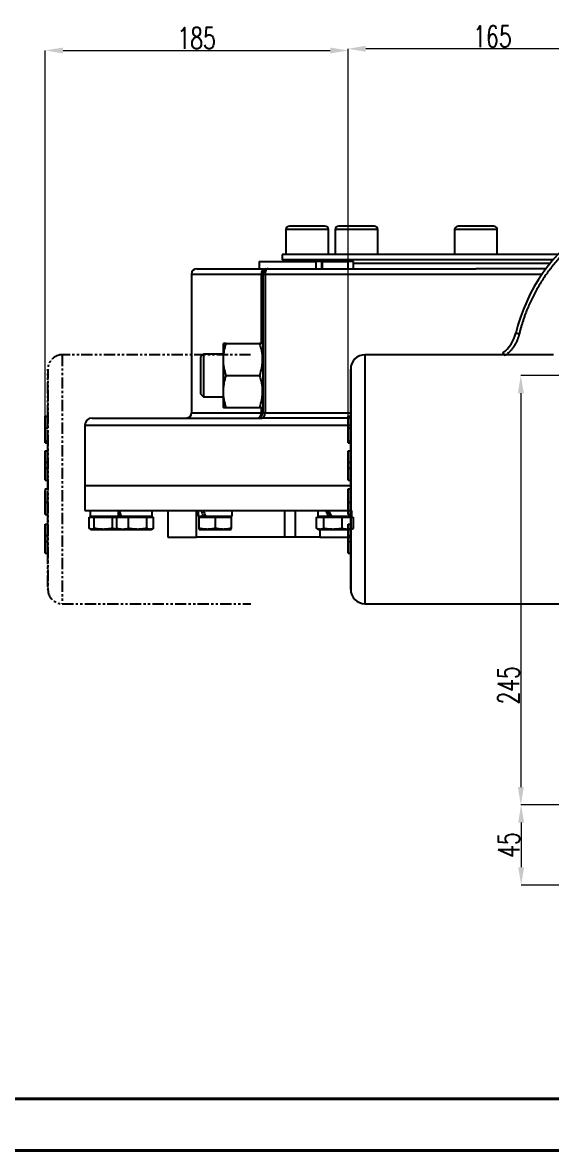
# Model space of a CAD drawing. Header units: millimetres. Extents: x 2136 to 4572, y 748 to 2471.
# Drawn here: x 2648 to 2945, y 748 to 1383 of the extents above; entities that cross this region are included whole.
import ezdxf

# ---------------------------------------------------------------- set-up
doc = ezdxf.new("R2010")
doc.units = ezdxf.units.MM
doc.linetypes.add('PHANTOM', pattern=[12.7, 6.35, -1.27, 1.27, -1.27, 1.27, -1.27])
for name, color, linetype, lineweight in [('AM_5', 3, 'Continuous', 25), ('AM_BOR', 7, 'Continuous', 50), ('粗实线', 7, 'Continuous', 40)]:
    doc.layers.add(name, color=color, linetype=linetype, lineweight=lineweight)
doc.styles.add('SLDTEXTSTYLE1', font='txt.shx', dxfattribs={"width": 0.7, "bigfont": 'gbcbig.shx'})
doc.dimstyles.new('SLDDIMSTYLE12$0', dxfattribs={"dimtxt": 12, "dimasz": 10, "dimexe": 0, "dimexo": 0.0625, "dimgap": 0.875, "dimtad": 1, "dimdec": 1, "dimlfac": 1.8, "dimrnd": 1e-09, "dimzin": 12, "dimdsep": 46, "dimtxsty": 'SLDTEXTSTYLE1', "dimcen": 0.09, "dimdle": 8.16, "dimclrd": 3, "dimclre": 3, "dimadec": 0, "dimazin": 3, "dimtfac": 1, "dimtdec": 1, "dimtofl": 0, "dimtmove": 0, "dimatfit": 3, "dimfxl": 0, "dimfrac": 2, "dimtolj": 1, "dimlwd": 5, "dimlwe": 5, "dimarcsym": 0})

# ---------------------------------------------------------------- blocks, each defined once
blk = doc.blocks.new('*D73')
at = {"layer": 'AM_5', "color": 3, "linetype": 'Continuous', "lineweight": 5, "transparency": 16777216}
for p, q in [((2830.75, 1161.55), (2830.75, 1368.08)), ((2983.25, 1368.08), (2840.75, 1368.08))]:
    blk.add_line(p, q, dxfattribs=at)
at = {"layer": 'AM_5', "color": 3, "lineweight": 5, "transparency": 16777216}
blk.add_line((2993.25, 1218.25), (2993.25, 1368.08), dxfattribs=at)
at = {"layer": 'AM_5', "color": 3, "transparency": 16777216}
for points in [[(2840.75, 1369.74), (2840.75, 1366.41), (2830.75, 1368.08)], [(2983.25, 1369.74), (2983.25, 1366.41), (2993.25, 1368.08)]]:
    blk.add_solid(points, dxfattribs=at)
at = {"layer": 'Defpoints', "color": 0, "transparency": 16777216}
for p in [(2830.75, 1368.08), (2993.25, 1218.19), (2830.75, 1161.49)]:
    blk.add_point(p, dxfattribs=at)
at = {"layer": 'AM_5', "color": 0, "transparency": 16777216, "insert": (2912, 1374.95), "char_height": 12, "attachment_point": 5, "style": 'SLDTEXTSTYLE1'}
blk.add_mtext('\\A1;165', dxfattribs=at)
blk = doc.blocks.new('*D74')
at = {"layer": 'AM_5', "color": 3, "lineweight": 5, "transparency": 16777216}
blk.add_line((3115.95, 1184.34), (2927.96, 1184.34), dxfattribs=at)
at = {"layer": 'AM_5', "color": 3, "linetype": 'Continuous', "lineweight": 5, "transparency": 16777216}
for p, q in [((2927.96, 1174.34), (2927.96, 952.73)), ((3070.2, 942.73), (2927.96, 942.73))]:
    blk.add_line(p, q, dxfattribs=at)
at = {"layer": 'AM_5', "color": 3, "transparency": 16777216}
for points in [[(2926.29, 1174.34), (2929.62, 1174.34), (2927.96, 1184.34)], [(2926.29, 952.73), (2929.62, 952.73), (2927.96, 942.73)]]:
    blk.add_solid(points, dxfattribs=at)
at = {"layer": 'Defpoints', "color": 0, "transparency": 16777216}
for p in [(3116.01, 1184.34), (2927.96, 942.73), (3070.27, 942.73)]:
    blk.add_point(p, dxfattribs=at)
at = {"layer": 'AM_5', "color": 0, "transparency": 16777216, "insert": (2921.08, 1010.01), "char_height": 12, "attachment_point": 5, "rotation": 90, "style": 'SLDTEXTSTYLE1'}
blk.add_mtext('\\A1;245', dxfattribs=at)
blk = doc.blocks.new('*D58')
at = {"layer": 'AM_5', "color": 3, "lineweight": 5, "transparency": 16777216}
blk.add_line((3069.18, 942.8), (2928.14, 942.8), dxfattribs=at)
at = {"layer": 'AM_5', "color": 3, "linetype": 'Continuous', "lineweight": 5, "transparency": 16777216}
for p, q in [((2928.14, 932.8), (2928.14, 907.64)), ((3051.92, 897.64), (2928.14, 897.64))]:
    blk.add_line(p, q, dxfattribs=at)
at = {"layer": 'AM_5', "color": 3, "transparency": 16777216}
for points in [[(2926.47, 932.8), (2929.8, 932.8), (2928.14, 942.8)], [(2926.47, 907.64), (2929.8, 907.64), (2928.14, 897.64)]]:
    blk.add_solid(points, dxfattribs=at)
at = {"layer": 'Defpoints', "color": 0, "transparency": 16777216}
for p in [(3069.24, 942.8), (2928.14, 897.64), (3051.99, 897.64)]:
    blk.add_point(p, dxfattribs=at)
at = {"layer": 'AM_5', "color": 0, "transparency": 16777216, "insert": (2921.26, 920.22), "char_height": 12, "attachment_point": 5, "rotation": 90, "style": 'SLDTEXTSTYLE1'}
blk.add_mtext('\\A1;45', dxfattribs=at)
blk = doc.blocks.new('*D59')
at = {"layer": 'AM_5', "color": 3, "lineweight": 5, "transparency": 16777216}
blk.add_line((2660.43, 1159.64), (2660.43, 1367.12), dxfattribs=at)
at = {"layer": 'AM_5', "color": 3, "linetype": 'Continuous', "lineweight": 5, "transparency": 16777216}
for p, q in [((2670.43, 1367.12), (2820.75, 1367.12)), ((2830.75, 1158.16), (2830.75, 1367.12))]:
    blk.add_line(p, q, dxfattribs=at)
at = {"layer": 'AM_5', "color": 3, "transparency": 16777216}
for points in [[(2670.43, 1368.78), (2670.43, 1365.45), (2660.43, 1367.12)], [(2820.75, 1368.78), (2820.75, 1365.45), (2830.75, 1367.12)]]:
    blk.add_solid(points, dxfattribs=at)
at = {"layer": 'Defpoints', "color": 0, "transparency": 16777216}
for p in [(2830.75, 1367.12), (2660.43, 1159.57), (2830.75, 1158.1)]:
    blk.add_point(p, dxfattribs=at)
at = {"layer": 'AM_5', "color": 0, "transparency": 16777216, "insert": (2745.59, 1373.99), "char_height": 12, "attachment_point": 5, "style": 'SLDTEXTSTYLE1'}
blk.add_mtext('\\A1;185', dxfattribs=at)
blk = doc.blocks.new('rA3')
at = {"layer": '粗实线'}
for p, q in [((358.38, 129.26), (748.38, 129.26)), ((333.38, 124.26), (753.38, 124.26))]:
    blk.add_line(p, q, dxfattribs=at)

msp = doc.modelspace()

# ---------------------------------------------------------------- linework, layer by layer
at = {"color": 7, "linetype": 'Continuous', "lineweight": 25}
for p, q in [((2795.733, 1266.351), (2795.733, 1252.351)), ((2819.733, 1266.351), (2795.733, 1266.351)), ((2819.733, 1252.351), (2819.733, 1266.351)), ((2823.558, 1266.351), (2823.558, 1252.351)), ((2847.558, 1266.351), (2823.558, 1266.351)), ((2847.558, 1252.351), (2847.558, 1266.351)), ((2890.733, 1266.351), (2890.733, 1252.351)), ((2914.733, 1266.351), (2890.733, 1266.351)), ((2914.733, 1252.351), (2914.733, 1266.351)), ((2793.733, 1252.351), (2793.733, 1249.351)), ((2948.731, 1252.351), (2793.733, 1252.351)), ((2780.757, 1248.351), (2780.757, 1244.351)), ((2780.761, 1248.351), (2780.757, 1248.351)), ((2780.761, 1248.351), (2780.761, 1244.351)), ((2780.761, 1248.351), (2812.58, 1248.351)), ((2946.083, 1249.351), (2793.733, 1249.351)), ((2795.733, 1249.351), (2794.733, 1248.351)), ((2812.58, 1248.351), (2812.58, 1244.351)), ((2815.762, 1248.351), (2812.58, 1248.351)), ((2816.356, 1248.351), (2815.759, 1248.351)), ((2815.762, 1248.351), (2815.762, 1244.351)), ((2816.356, 1244.351), (2816.356, 1248.351)), ((2816.356, 1248.351), (2830.612, 1248.351)), ((2830.612, 1248.351), (2830.612, 1244.351)), ((2833.794, 1248.351), (2830.612, 1248.351)), ((2833.794, 1244.351), (2833.794, 1248.351)), ((2944.431, 1247.351), (2833.794, 1247.351)), ((2742.733, 1241.351), (2742.733, 1163.351)), ((2742.733, 1241.351), (2781.997, 1241.351)), ((2781.997, 1241.351), (2782.733, 1241.351)), ((2781.997, 1202.351), (2781.997, 1241.351)), ((2782.733, 1241.351), (2784.062, 1241.351)), ((2782.733, 1241.351), (2782.733, 1163.351)), ((2784.062, 1241.351), (2784.062, 1163.351)), ((2784.062, 1241.351), (2939.961, 1241.351)), ((2927.011, 1207.58), (2925.068, 1208.051)), ((2760.649, 1202.351), (2760.433, 1201.976)), ((2760.433, 1201.976), (2760.433, 1166.726)), ((2762.257, 1202.351), (2780.909, 1202.351)), ((2782.733, 1201.976), (2782.516, 1202.351)), ((2749.357, 1196.351), (2747.733, 1194.727)), ((2747.733, 1194.727), (2747.733, 1173.975)), ((2760.433, 1196.351), (2749.357, 1196.351)), ((2749.357, 1196.351), (2749.357, 1172.351)), ((2946.284, 1195.943), (2840.254, 1195.943)), ((2919.138, 1195.402), (2917.91, 1196.981)), ((2762.257, 1184.351), (2780.909, 1184.351)), ((2747.733, 1173.975), (2749.357, 1172.351)), ((2749.357, 1172.351), (2760.433, 1172.351)), ((2742.733, 1163.351), (2781.997, 1163.351)), ((2760.433, 1166.726), (2760.649, 1166.351)), ((2762.257, 1166.351), (2780.909, 1166.351)), ((2781.997, 1163.351), (2781.997, 1166.351)), ((2782.733, 1163.351), (2781.997, 1163.351)), ((2782.516, 1166.351), (2782.733, 1166.726)), ((2782.733, 1163.351), (2784.062, 1163.351)), ((2784.062, 1163.351), (2832.254, 1163.351)), ((2830.754, 1157.659), (2830.754, 1161.487)), ((2830.754, 1161.487), (2830.754, 1161.487)), ((2830.754, 1161.487), (2830.754, 1154.715)), ((2830.754, 1161.487), (2832.254, 1161.487)), ((2830.754, 1161.487), (2832.254, 1161.487)), ((2832.254, 1154.715), (2832.254, 1161.487)), ((2832.254, 1161.487), (2832.254, 1161.487)), ((2682.733, 1156.351), (2682.733, 1122.351)), ((2682.733, 1156.351), (2832.254, 1156.351)), ((2832.254, 1160.351), (2782.39, 1160.351)), ((2830.754, 1155.019), (2830.754, 1157.659)), ((2830.754, 1157.659), (2830.754, 1157.659)), ((2830.754, 1154.588), (2830.754, 1157.659)), ((2830.754, 1157.659), (2830.754, 1155.367)), ((2830.754, 1157.659), (2830.754, 1157.659)), ((2830.754, 1150.346), (2830.754, 1155.019)), ((2830.754, 1154.715), (2832.254, 1154.715)), ((2830.754, 1151.429), (2830.754, 1146.496)), ((2830.754, 1146.496), (2830.754, 1150.346)), ((2832.254, 1147.143), (2830.754, 1147.143)), ((2830.754, 1146.496), (2832.254, 1146.496)), ((2832.253, 1141.912), (2832.253, 1146.496)), ((2832.254, 1146.496), (2832.254, 1147.143)), ((2830.754, 1141.912), (2832.254, 1141.912)), ((2830.754, 1141.912), (2830.754, 1135.347)), ((2830.754, 1138.036), (2830.754, 1141.912)), ((2830.754, 1136.218), (2830.754, 1138.036)), ((2830.754, 1131.202), (2830.754, 1136.218)), ((2832.254, 1135.347), (2832.254, 1141.912)), ((2830.754, 1135.488), (2830.754, 1131.919)), ((2830.754, 1133.711), (2830.754, 1135.488)), ((2832.254, 1135.347), (2830.754, 1135.347)), ((2830.754, 1135.347), (2830.754, 1132.078)), ((2830.754, 1131.919), (2830.754, 1133.711)), ((2830.754, 1132.078), (2830.754, 1125.491)), ((2830.754, 1132.078), (2832.254, 1132.078)), ((2830.754, 1129.385), (2830.754, 1131.202)), ((2830.754, 1125.491), (2830.754, 1129.385)), ((2832.254, 1132.078), (2832.254, 1135.347)), ((2832.254, 1125.491), (2832.254, 1132.078)), ((2830.754, 1125.491), (2832.254, 1125.491)), ((2832.253, 1120.52), (2832.253, 1125.491)), ((2682.733, 1122.351), (2682.733, 1108.351)), ((2682.733, 1122.351), (2832.254, 1122.351)), ((2682.733, 1122.351), (2832.254, 1122.351)), ((2830.754, 1120.52), (2832.254, 1120.52)), ((2830.754, 1109.489), (2830.754, 1113.51)), ((2830.754, 1113.51), (2830.754, 1113.51)), ((2830.754, 1113.51), (2830.754, 1106.048)), ((2830.754, 1112.969), (2832.254, 1112.969)), ((2682.733, 1108.351), (2832.876, 1108.351)), ((2685.156, 1098.258), (2685.156, 1104.651)), ((2685.156, 1104.651), (2687.993, 1104.651)), ((2685.683, 1108.351), (2685.683, 1108.344)), ((2685.683, 1105.251), (2685.851, 1105.251)), ((2685.851, 1105.251), (2701.478, 1105.251)), ((2686.998, 1105.251), (2686.398, 1104.651)), ((2687.993, 1098.258), (2687.993, 1104.651)), ((2687.993, 1104.651), (2698.07, 1104.651)), ((2698.07, 1104.651), (2698.07, 1098.258)), ((2698.07, 1104.651), (2700.746, 1104.651)), ((2700.746, 1098.258), (2700.746, 1104.651)), ((2700.746, 1104.651), (2707.192, 1104.651)), ((2701.478, 1108.351), (2701.478, 1105.251)), ((2701.478, 1105.251), (2702.203, 1105.251)), ((2702.793, 1105.251), (2702.193, 1104.651)), ((2702.203, 1105.251), (2703.044, 1105.251)), ((2703.044, 1105.251), (2720.578, 1105.251)), ((2707.192, 1098.258), (2707.192, 1104.651)), ((2707.192, 1104.651), (2717.475, 1104.651)), ((2717.475, 1104.651), (2717.475, 1098.258)), ((2717.475, 1104.651), (2721.31, 1104.651)), ((2719.863, 1104.651), (2719.263, 1105.251)), ((2720.578, 1105.251), (2720.578, 1108.351)), ((2721.31, 1098.258), (2721.31, 1104.651)), ((2729.459, 1108.351), (2729.459, 1093.351)), ((2745.496, 1093.351), (2745.496, 1108.351)), ((2746.458, 1108.351), (2746.458, 1105.251)), ((2746.458, 1105.251), (2749.253, 1105.251)), ((2746.933, 1098.258), (2746.933, 1104.651)), ((2746.933, 1104.651), (2747.085, 1104.651)), ((2747.085, 1098.258), (2747.085, 1104.651)), ((2747.085, 1104.651), (2756.161, 1104.651)), ((2747.773, 1105.251), (2747.173, 1104.651)), ((2749.253, 1105.251), (2750.183, 1105.251)), ((2750.183, 1105.251), (2750.638, 1105.251)), ((2750.638, 1105.251), (2765.558, 1105.251)), ((2756.161, 1098.258), (2756.161, 1104.651)), ((2756.161, 1104.651), (2765.084, 1104.651)), ((2764.843, 1104.651), (2764.243, 1105.251)), ((2765.084, 1104.651), (2765.084, 1098.258)), ((2765.558, 1105.251), (2765.558, 1108.351)), ((2795.026, 1108.351), (2795.026, 1093.351)), ((2800.938, 1108.351), (2800.938, 1093.351)), ((2813.004, 1098.258), (2813.004, 1104.651)), ((2813.004, 1104.651), (2817.121, 1104.651)), ((2813.776, 1108.351), (2813.776, 1105.251)), ((2813.776, 1105.251), (2819.668, 1105.251)), ((2815.091, 1105.251), (2814.491, 1104.651)), ((2814.924, 1105.251), (2814.924, 1105.084)), ((2817.121, 1098.258), (2817.121, 1104.651)), ((2817.121, 1104.651), (2827.443, 1104.651)), ((2819.668, 1105.251), (2820.172, 1105.251)), ((2820.172, 1105.251), (2821.386, 1105.251)), ((2821.386, 1105.251), (2832.876, 1105.251)), ((2827.443, 1098.258), (2827.443, 1104.651)), ((2827.443, 1104.651), (2833.648, 1104.651)), ((2830.754, 1106.048), (2830.754, 1109.748)), ((2830.754, 1109.489), (2830.754, 1109.489)), ((2830.754, 1109.04), (2830.754, 1109.286)), ((2830.754, 1106.048), (2830.754, 1109.04)), ((2830.754, 1106.048), (2830.754, 1106.048)), ((2830.754, 1106.048), (2832.254, 1106.048)), ((2832.161, 1104.651), (2831.561, 1105.251)), ((2832.876, 1105.251), (2832.876, 1108.351)), ((2833.648, 1104.651), (2833.648, 1098.258)), ((2685.839, 1097.894), (2686.233, 1097.751)), ((2686.233, 1097.751), (2686.575, 1097.751)), ((2686.575, 1097.751), (2693.031, 1097.751)), ((2693.031, 1097.751), (2701.69, 1097.751)), ((2700.746, 1098.258), (2701.343, 1098.1)), ((2701.311, 1098.012), (2702.028, 1097.751)), ((2701.934, 1097.785), (2701.69, 1097.751)), ((2701.69, 1097.751), (2702.028, 1097.751)), ((2702.028, 1097.751), (2703.969, 1097.751)), ((2703.969, 1097.751), (2712.333, 1097.751)), ((2712.333, 1097.751), (2719.392, 1097.751)), ((2719.392, 1097.751), (2720.028, 1097.751)), ((2720.028, 1097.751), (2720.745, 1098.012)), ((2747.009, 1097.751), (2751.623, 1097.751)), ((2751.623, 1097.751), (2760.622, 1097.751)), ((2760.622, 1097.751), (2765.007, 1097.751)), ((2813.494, 1098.053), (2814.326, 1097.751)), ((2814.326, 1097.751), (2815.063, 1097.751)), ((2814.924, 1097.751), (2814.924, 1093.351)), ((2815.063, 1097.751), (2822.282, 1097.751)), ((2822.282, 1097.751), (2830.546, 1097.751)), ((2830.546, 1097.751), (2832.326, 1097.751)), ((2830.754, 1100.685), (2832.254, 1100.685)), ((2830.754, 1100.685), (2830.754, 1094.12)), ((2830.754, 1096.808), (2830.754, 1100.685)), ((2832.254, 1094.12), (2832.254, 1100.685)), ((2832.326, 1097.751), (2833.158, 1098.053)), ((2833.13, 1098.13), (2833.648, 1098.258)), ((2729.459, 1093.351), (2745.496, 1093.351)), ((2795.026, 1093.351), (2745.496, 1093.351)), ((2800.938, 1093.351), (2795.026, 1093.351)), ((2814.924, 1093.351), (2800.938, 1093.351)), ((2814.924, 1093.351), (2832.254, 1093.351)), ((2830.754, 1094.991), (2830.754, 1096.808)), ((2830.754, 1089.975), (2830.754, 1094.991)), ((2830.754, 1094.261), (2830.754, 1090.692)), ((2830.754, 1092.484), (2830.754, 1094.261)), ((2832.254, 1094.12), (2830.754, 1094.12)), ((2830.754, 1094.12), (2830.754, 1090.851)), ((2830.754, 1090.692), (2830.754, 1092.484)), ((2832.254, 1090.851), (2832.254, 1094.12)), ((2830.754, 1090.851), (2830.754, 1084.264)), ((2830.754, 1090.851), (2832.254, 1090.851)), ((2830.754, 1088.158), (2830.754, 1089.975)), ((2830.754, 1084.264), (2830.754, 1088.158)), ((2832.254, 1084.264), (2832.254, 1090.851)), ((2830.754, 1084.264), (2832.254, 1084.264)), ((2840.254, 1055.943), (2981.254, 1055.943))]:
    msp.add_line(p, q, dxfattribs=at)
at = {"color": 7, "linetype": 'PHANTOM', "lineweight": 25}
for p, q in [((2775.965, 1195.943), (2669.935, 1195.943)), ((2660.435, 1157.659), (2660.435, 1161.487)), ((2660.435, 1161.487), (2660.435, 1161.487)), ((2660.435, 1161.487), (2660.435, 1154.715)), ((2660.435, 1161.487), (2661.935, 1161.487)), ((2660.435, 1161.487), (2661.935, 1161.487)), ((2661.935, 1154.715), (2661.935, 1161.487)), ((2661.935, 1161.487), (2661.935, 1161.487)), ((2660.435, 1155.019), (2660.435, 1157.659)), ((2660.435, 1157.659), (2660.435, 1157.659)), ((2660.435, 1154.588), (2660.435, 1157.659)), ((2660.435, 1157.659), (2660.435, 1155.367)), ((2660.435, 1157.659), (2660.435, 1157.659)), ((2660.435, 1150.346), (2660.435, 1155.019)), ((2660.435, 1154.715), (2661.935, 1154.715)), ((2660.435, 1151.429), (2660.435, 1146.496)), ((2660.435, 1146.496), (2660.435, 1150.346)), ((2661.935, 1147.143), (2660.435, 1147.143)), ((2660.435, 1146.496), (2661.935, 1146.496)), ((2661.935, 1146.496), (2661.935, 1147.143)), ((2661.935, 1141.912), (2661.935, 1146.496)), ((2660.435, 1141.912), (2661.935, 1141.912)), ((2660.435, 1141.912), (2660.435, 1135.347)), ((2660.435, 1138.036), (2660.435, 1141.912)), ((2660.435, 1136.218), (2660.435, 1138.036)), ((2660.435, 1131.202), (2660.435, 1136.218)), ((2661.935, 1135.347), (2661.935, 1141.912)), ((2660.435, 1135.488), (2660.435, 1131.919)), ((2660.435, 1133.711), (2660.435, 1135.488)), ((2661.935, 1135.347), (2660.435, 1135.347)), ((2660.435, 1135.347), (2660.435, 1132.078)), ((2660.435, 1131.919), (2660.435, 1133.711)), ((2660.435, 1132.078), (2660.435, 1125.491)), ((2660.435, 1132.078), (2661.935, 1132.078)), ((2660.435, 1129.385), (2660.435, 1131.202)), ((2660.435, 1125.491), (2660.435, 1129.385)), ((2661.935, 1132.078), (2661.935, 1135.347)), ((2661.935, 1125.491), (2661.935, 1132.078)), ((2660.435, 1125.491), (2661.935, 1125.491)), ((2661.935, 1120.52), (2661.935, 1125.491)), ((2660.435, 1120.52), (2661.935, 1120.52)), ((2660.435, 1109.489), (2660.435, 1113.51)), ((2660.435, 1113.51), (2660.435, 1113.51)), ((2660.435, 1113.51), (2660.435, 1106.048)), ((2660.435, 1112.969), (2661.935, 1112.969)), ((2660.435, 1106.048), (2660.435, 1109.748)), ((2660.435, 1109.489), (2660.435, 1109.489)), ((2660.435, 1109.04), (2660.435, 1109.286)), ((2660.435, 1106.048), (2660.435, 1109.04)), ((2660.435, 1106.048), (2660.435, 1106.048)), ((2660.435, 1106.048), (2661.935, 1106.048)), ((2660.435, 1100.685), (2661.935, 1100.685)), ((2660.435, 1100.685), (2660.435, 1094.12)), ((2660.435, 1096.808), (2660.435, 1100.685)), ((2661.935, 1094.12), (2661.935, 1100.685)), ((2660.435, 1094.991), (2660.435, 1096.808)), ((2660.435, 1089.975), (2660.435, 1094.991)), ((2660.435, 1094.261), (2660.435, 1090.692)), ((2660.435, 1092.484), (2660.435, 1094.261)), ((2661.935, 1094.12), (2660.435, 1094.12)), ((2660.435, 1094.12), (2660.435, 1090.851)), ((2660.435, 1090.692), (2660.435, 1092.484)), ((2661.935, 1090.851), (2661.935, 1094.12)), ((2660.435, 1090.851), (2660.435, 1084.264)), ((2660.435, 1090.851), (2661.935, 1090.851)), ((2660.435, 1088.158), (2660.435, 1089.975)), ((2660.435, 1084.264), (2660.435, 1088.158)), ((2661.935, 1084.264), (2661.935, 1090.851)), ((2660.435, 1084.264), (2661.935, 1084.264)), ((2669.935, 1055.943), (2776.099, 1055.943))]:
    msp.add_line(p, q, dxfattribs=at)
at = {"color": 7, "linetype": 'Continuous', "lineweight": 25, "flags": 128}
for points in [[(2785.733, 1244.351), (2785.407, 1244.293), (2785.093, 1244.122), (2784.804, 1243.845), (2784.551, 1243.472), (2784.343, 1243.017), (2784.189, 1242.499), (2784.094, 1241.936), (2784.062, 1241.351)], [(2840.254, 1195.943), (2840.254, 1195.765), (2840.254, 1195.23), (2840.254, 1194.343), (2840.254, 1193.107), (2840.254, 1191.529), (2840.254, 1189.617), (2840.254, 1187.38), (2840.254, 1184.831), (2840.254, 1181.981), (2840.254, 1178.845), (2840.254, 1175.44), (2840.254, 1171.783), (2840.254, 1167.892), (2840.254, 1163.788), (2840.254, 1159.49), (2840.254, 1155.022), (2840.254, 1150.405), (2840.254, 1145.664), (2840.254, 1140.822), (2840.254, 1135.905), (2840.254, 1130.937), (2840.254, 1125.943), (2840.254, 1120.949), (2840.254, 1115.981), (2840.254, 1111.063), (2840.254, 1106.222), (2840.254, 1101.48), (2840.254, 1096.864), (2840.254, 1092.395), (2840.254, 1088.098), (2840.254, 1083.993), (2840.254, 1080.103), (2840.254, 1076.445), (2840.254, 1073.04), (2840.254, 1069.905), (2840.254, 1067.055), (2840.254, 1064.505), (2840.254, 1062.269), (2840.254, 1060.356), (2840.254, 1058.778), (2840.254, 1057.543), (2840.254, 1056.655), (2840.254, 1056.121), (2840.254, 1055.943)], [(2782.39, 1160.351), (2782.716, 1160.408), (2783.03, 1160.579), (2783.319, 1160.856), (2783.572, 1161.229), (2783.78, 1161.684), (2783.934, 1162.203), (2784.029, 1162.766), (2784.062, 1163.351)]]:
    msp.add_lwpolyline(points, dxfattribs=at)
at = {"color": 7, "linetype": 'PHANTOM', "lineweight": 25, "flags": 128}
msp.add_lwpolyline([(2669.935, 1195.943), (2669.935, 1195.765), (2669.935, 1195.23), (2669.935, 1194.343), (2669.935, 1193.107), (2669.935, 1191.529), (2669.935, 1189.617), (2669.935, 1187.38), (2669.935, 1184.831), (2669.935, 1181.981), (2669.935, 1178.845), (2669.935, 1175.44), (2669.935, 1171.783), (2669.935, 1167.892), (2669.935, 1163.788), (2669.935, 1159.49), (2669.935, 1155.022), (2669.935, 1150.405), (2669.935, 1145.664), (2669.935, 1140.822), (2669.935, 1135.905), (2669.935, 1130.937), (2669.935, 1125.943), (2669.935, 1120.949), (2669.935, 1115.981), (2669.935, 1111.063), (2669.935, 1106.222), (2669.935, 1101.48), (2669.935, 1096.864), (2669.935, 1092.395), (2669.935, 1088.098), (2669.935, 1083.993), (2669.935, 1080.103), (2669.935, 1076.445), (2669.935, 1073.04), (2669.935, 1069.905), (2669.935, 1067.055), (2669.935, 1064.505), (2669.935, 1062.269), (2669.935, 1060.356), (2669.935, 1058.778), (2669.935, 1057.543), (2669.935, 1056.655), (2669.935, 1056.121), (2669.935, 1055.943)], dxfattribs=at)
at = {"color": 7, "linetype": 'Continuous', "lineweight": 25}
for centre, radius, start, end in [((2797.733, 1266.351), 2, 90, 180), ((2817.733, 1266.351), 2, 0, 90), ((2825.558, 1266.351), 2, 90, 180), ((2845.558, 1266.351), 2, 0, 90), ((2892.733, 1266.351), 2, 90, 180), ((2912.733, 1266.351), 2, 0, 90), ((3022.733, 1184.351), 100.5, 123.298588, 166.359647), ((2745.733, 1241.351), 3, 90, 180), ((2784.688, 1241.674), 2.711, 99.082363, 186.841139), ((2785.733, 1241.351), 3, 90, 180), ((2905.632, 1212.768), 20, 307.873882, 346.359647), ((2840.254, 1187.943), 8, 90, 180), ((2739.733, 1163.351), 3, 270, 0), ((2779.733, 1163.351), 3, 270, 0), ((2779.305, 1163.028), 2.711, 279.082363, 6.841139), ((2686.733, 1156.351), 4, 90, 180), ((2840.254, 1063.943), 8, 180, 270)]:
    msp.add_arc(centre, radius, start, end, dxfattribs=at)
at = {"color": 7, "linetype": 'PHANTOM', "lineweight": 25}
for centre, start, end in [((2669.935, 1187.943), 90, 180), ((2669.935, 1063.943), 180, 270)]:
    msp.add_arc(centre, 8, start, end, dxfattribs=at)
at = {"color": 7, "linetype": 'Continuous', "lineweight": 25}
for centre, major_axis, ratio, start_param, end_param in [((2695.233, 1108.351), (0.006, 16.541), 0.5773502, 1.5709942, 1.7595211), ((2695.233, 1105.251), (0.006, 16.541), 0.5773502, 1.4775462, 1.5709942), ((2711.028, 1105.251), (-4.925, 16.357), 0.5002441, 1.2327782, 1.4213051), ((2711.028, 1108.351), (-4.925, 16.357), 0.5002441, 1.4213051, 1.609832), ((2756.008, 1105.251), (-7.745, 16.327), 0.3421699, 1.2213546, 1.4098815), ((2756.008, 1108.351), (-7.745, 16.327), 0.3421699, 1.4098815, 1.5984084), ((2823.326, 1105.251), (-9.127, 16.468), 0.170698, 1.2879429, 1.4764699), ((2823.326, 1105.251), (-6.164, 11.122), 0.170698, 1.1952933, 1.4764699), ((2823.326, 1108.351), (-9.127, 16.468), 0.170698, 1.4764699, 1.6649968)]:
    msp.add_ellipse(centre, major_axis=major_axis, ratio=ratio, start_param=start_param, end_param=end_param, dxfattribs=at)
for points in [[(2800.662, 1268.351), (2798.787, 1268.351), (2797.733, 1268.351), (2797.733, 1268.351)], [(2912.733, 1268.351), (2912.733, 1268.351), (2911.679, 1268.351), (2909.804, 1268.351)], [(2745.733, 1244.351), (2745.733, 1244.351), (2759.417, 1244.351), (2784.261, 1244.351)], [(2784.261, 1244.351), (2785.21, 1244.351), (2785.733, 1244.351), (2785.733, 1244.351)], [(2785.733, 1244.351), (2820.335, 1244.351), (2861.065, 1244.351), (2902.733, 1244.351)]]:
    msp.add_open_spline(points, degree=3, dxfattribs=at)
for points, knots in [([(2817.733, 1268.351), (2817.733, 1268.351), (2817.146, 1268.351), (2814.949, 1268.351), (2813.387, 1268.351), (2809.733, 1268.351), (2807.722, 1268.351), (2803.842, 1268.351), (2802.06, 1268.351), (2800.662, 1268.351)], [0, 0, 0, 0, 0.25, 0.25, 0.5, 0.5, 0.75, 0.75, 1, 1, 1, 1]), ([(2835.558, 1268.351), (2832.906, 1268.351), (2830.362, 1268.351), (2826.611, 1268.351), (2825.558, 1268.351), (2825.558, 1268.351)], [0, 0, 0, 0, 0.5, 0.5, 1, 1, 1, 1]), ([(2845.558, 1268.351), (2845.558, 1268.351), (2844.504, 1268.351), (2840.754, 1268.351), (2838.21, 1268.351), (2835.558, 1268.351)], [0, 0, 0, 0, 0.5, 0.5, 1, 1, 1, 1]), ([(2909.804, 1268.351), (2908.406, 1268.351), (2906.624, 1268.351), (2902.744, 1268.351), (2900.733, 1268.351), (2897.079, 1268.351), (2895.517, 1268.351), (2893.319, 1268.351), (2892.733, 1268.351), (2892.733, 1268.351)], [0, 0, 0, 0, 0.25, 0.25, 0.5, 0.5, 0.75, 0.75, 1, 1, 1, 1]), ([(2964.763, 1263.986), (2964.337, 1263.676), (2962.065, 1261.994), (2958.076, 1258.767), (2953.026, 1254.058), (2948.317, 1249.007), (2943.988, 1243.656), (2940.054, 1238.036), (2936.554, 1232.212), (2933.481, 1226.201), (2931.477, 1221.518), (2930.249, 1218.265), (2929.625, 1216.511), (2929.034, 1214.746), (2928.476, 1212.97), (2927.953, 1211.184), (2927.46, 1209.388), (2927.161, 1208.183), (2927.011, 1207.58)], [0.35734683, 0.35734683, 0.35734683, 0.35734683, 0.37200009, 0.43599801, 0.50000063, 0.56399855, 0.62800117, 0.69137704, 0.75475777, 0.81692516, 0.87909753, 0.89638416, 0.91365554, 0.93091785, 0.94817727, 0.96543998, 0.98271217, 1, 1, 1, 1]), ([(2942.211, 1244.351), (2941.21, 1244.351), (2936.169, 1244.351), (2927.038, 1244.351), (2914.868, 1244.351), (2906.778, 1244.351), (2902.733, 1244.351)], [0, 0, 0, 0, 0.0772497, 0.3891833, 0.6945885, 1, 1, 1, 1]), ([(2927.011, 1207.58), (2926.974, 1207.431), (2926.9, 1207.134), (2926.778, 1206.692), (2926.647, 1206.253), (2926.507, 1205.817), (2926.357, 1205.384), (2926.199, 1204.954), (2926.031, 1204.527), (2925.676, 1203.672), (2925.073, 1202.414), (2924.129, 1200.809), (2923.053, 1199.29), (2922.055, 1198.107), (2921.203, 1197.217), (2920.541, 1196.582), (2919.855, 1195.974), (2919.377, 1195.593), (2919.138, 1195.402)], [0, 0, 0, 0, 0.0310762, 0.0621131, 0.0931241, 0.1241227, 0.1551224, 0.1861367, 0.2171792, 0.2482633, 0.3741169, 0.5000067, 0.6258603, 0.75175, 0.8138598, 0.875866, 0.9378767, 1, 1, 1, 1]), ([(2762.257, 1184.351), (2761.767, 1185.82), (2761.364, 1187.301), (2760.804, 1190.292), (2760.651, 1191.803), (2760.649, 1193.716), (2760.658, 1194.101), (2760.695, 1194.866), (2760.723, 1195.248), (2760.833, 1196.388), (2760.942, 1197.143), (2761.362, 1199.396), (2761.767, 1200.879), (2762.257, 1202.351)], [0, 0, 0, 0, 0.25, 0.25, 0.5, 0.5, 0.5625, 0.5625, 0.625, 0.625, 0.75, 0.75, 1, 1, 1, 1]), ([(2762.257, 1202.351), (2761.775, 1202.351), (2760.862, 1202.351), (2760.757, 1202.351), (2760.707, 1202.351)], [0, 0, 0, 0, 0.5291087, 1, 1, 1, 1]), ([(2780.909, 1202.351), (2781.399, 1200.881), (2781.802, 1199.401), (2782.362, 1196.41), (2782.515, 1194.898), (2782.517, 1192.985), (2782.508, 1192.601), (2782.471, 1191.835), (2782.443, 1191.454), (2782.333, 1190.313), (2782.224, 1189.558), (2781.804, 1187.306), (2781.399, 1185.822), (2780.909, 1184.351)], [0, 0, 0, 0, 0.25, 0.25, 0.5, 0.5, 0.5625, 0.5625, 0.625, 0.625, 0.75, 0.75, 1, 1, 1, 1]), ([(2782.459, 1202.351), (2782.478, 1202.351), (2782.619, 1202.351), (2782.102, 1202.351), (2781.309, 1202.351), (2780.909, 1202.351)], [0, 0, 0, 0, 0.0697231, 0.5305997, 1, 1, 1, 1]), ([(2832.253, 1161.487), (2832.253, 1162.681), (2832.253, 1165.625), (2832.253, 1169.853), (2832.253, 1174.158), (2832.254, 1177.914), (2832.254, 1181.095), (2832.254, 1183.935), (2832.254, 1186.197), (2832.254, 1187.631), (2832.254, 1188.097), (2832.254, 1187.631), (2832.254, 1186.197), (2832.254, 1183.935), (2832.254, 1181.095), (2832.254, 1177.915), (2832.254, 1174.155), (2832.254, 1169.862), (2832.254, 1165.1), (2832.254, 1159.948), (2832.254, 1154.497), (2832.254, 1148.257), (2832.254, 1141.255), (2832.254, 1133.582), (2832.254, 1128.463), (2832.254, 1125.943)], [0, 0, 0, 0, 0.0279063, 0.0687994, 0.1096924, 0.150368, 0.1906154, 0.2302372, 0.2813181, 0.3310053, 0.3791996, 0.4273908, 0.4770781, 0.528162, 0.5677838, 0.6080312, 0.6487067, 0.6895998, 0.7304928, 0.7711684, 0.8114158, 0.8510376, 0.9021185, 0.9518065, 1, 1, 1, 1]), ([(2762.257, 1166.351), (2761.767, 1167.82), (2761.364, 1169.301), (2760.804, 1172.292), (2760.651, 1173.803), (2760.649, 1175.716), (2760.658, 1176.101), (2760.695, 1176.866), (2760.723, 1177.248), (2760.833, 1178.388), (2760.942, 1179.143), (2761.362, 1181.396), (2761.767, 1182.879), (2762.257, 1184.351)], [0, 0, 0, 0, 0.25, 0.25, 0.5, 0.5, 0.5625, 0.5625, 0.625, 0.625, 0.75, 0.75, 1, 1, 1, 1]), ([(2780.909, 1184.351), (2781.399, 1182.881), (2781.802, 1181.401), (2782.362, 1178.41), (2782.515, 1176.898), (2782.517, 1174.985), (2782.508, 1174.601), (2782.471, 1173.835), (2782.443, 1173.454), (2782.333, 1172.313), (2782.224, 1171.558), (2781.804, 1169.306), (2781.399, 1167.822), (2780.909, 1166.351)], [0, 0, 0, 0, 0.25, 0.25, 0.5, 0.5, 0.5625, 0.5625, 0.625, 0.625, 0.75, 0.75, 1, 1, 1, 1]), ([(2760.707, 1166.351), (2760.688, 1166.351), (2760.547, 1166.351), (2761.064, 1166.351), (2761.857, 1166.351), (2762.257, 1166.351)], [0, 0, 0, 0, 0.0697231, 0.5305997, 1, 1, 1, 1]), ([(2780.909, 1166.351), (2781.391, 1166.351), (2782.304, 1166.351), (2782.409, 1166.351), (2782.459, 1166.351)], [0, 0, 0, 0, 0.5291087, 1, 1, 1, 1]), ([(2686.733, 1160.351), (2686.733, 1160.351), (2695.459, 1160.351), (2728.824, 1160.351), (2752.95, 1160.351), (2782.39, 1160.351)], [0, 0, 0, 0, 0.5, 0.5, 1, 1, 1, 1]), ([(2830.754, 1155.367), (2830.754, 1154.67), (2830.754, 1153.62), (2830.754, 1152.283), (2830.754, 1151.521), (2830.754, 1151.043), (2830.754, 1150.999), (2830.754, 1150.975)], [0, 0, 0, 0, 0.33624225, 0.50689056, 0.67978579, 0.82636291, 1, 1, 1, 1]), ([(2830.754, 1154.715), (2830.754, 1153.706), (2830.754, 1151.867), (2830.754, 1149.637), (2830.754, 1148.166), (2830.754, 1147.282), (2830.754, 1147.194), (2830.754, 1147.143)], [0, 0, 0, 0, 0.276074, 0.5026478, 0.648994, 0.7958383, 1, 1, 1, 1]), ([(2832.254, 1147.143), (2832.254, 1147.193), (2832.254, 1147.278), (2832.254, 1148.128), (2832.254, 1149.555), (2832.254, 1151.801), (2832.254, 1153.675), (2832.254, 1154.715)], [0, 0, 0, 0, 0.2019609, 0.3446228, 0.48769, 0.7156034, 1, 1, 1, 1]), ([(2830.754, 1150.975), (2830.754, 1151.001), (2830.754, 1151.042), (2830.754, 1151.484), (2830.754, 1152.209), (2830.754, 1153.278), (2830.754, 1154.152), (2830.754, 1154.588)], [0, 0, 0, 0, 0.2351446, 0.3753425, 0.5160023, 0.7589134, 1, 1, 1, 1]), ([(2830.754, 1147.143), (2830.754, 1147.164), (2830.754, 1147.207), (2830.754, 1147.59), (2830.754, 1148.666), (2830.754, 1150.062), (2830.754, 1151.12), (2830.754, 1151.429)], [0, 0, 0, 0, 0.1629267, 0.3248672, 0.5602734, 0.8718604, 1, 1, 1, 1]), ([(2832.254, 1125.943), (2832.254, 1123.423), (2832.254, 1118.304), (2832.254, 1110.631), (2832.254, 1103.628), (2832.254, 1097.389), (2832.254, 1091.938), (2832.254, 1086.786), (2832.254, 1082.024), (2832.254, 1077.731), (2832.254, 1073.971), (2832.254, 1070.79), (2832.254, 1067.951), (2832.254, 1065.689), (2832.254, 1064.255), (2832.254, 1063.789), (2832.254, 1064.255), (2832.254, 1065.689), (2832.254, 1067.951), (2832.254, 1070.792), (2832.254, 1073.967), (2832.253, 1077.746), (2832.253, 1081.196), (2832.253, 1083.534), (2832.253, 1084.264)], [0, 0, 0, 0, 0.05074112, 0.10305579, 0.15684183, 0.19855941, 0.24093569, 0.28376278, 0.32681888, 0.36987498, 0.41270207, 0.45507835, 0.49679593, 0.55057883, 0.60289426, 0.65363776, 0.70437809, 0.75669356, 0.8104796, 0.85219718, 0.89457346, 0.93740055, 0.98045665, 1, 1, 1, 1]), ([(2830.754, 1120.52), (2830.754, 1120.492), (2830.754, 1120.445), (2830.754, 1120.033), (2830.754, 1119.335), (2830.754, 1118.073), (2830.754, 1116.141), (2830.754, 1114.311), (2830.754, 1113.284), (2830.754, 1112.969)], [0, 0, 0, 0, 0.1985013, 0.3338137, 0.4687628, 0.6319948, 0.7964274, 0.9375005, 1, 1, 1, 1]), ([(2830.754, 1113.229), (2830.754, 1114.054), (2830.754, 1115.704), (2830.754, 1117.813), (2830.754, 1119.537), (2830.754, 1120.398), (2830.754, 1120.479), (2830.754, 1120.52)], [0, 0, 0, 0, 0.17934361, 0.35888885, 0.5415629, 0.76594867, 1, 1, 1, 1]), ([(2832.254, 1112.969), (2832.254, 1113.827), (2832.254, 1115.388), (2832.254, 1117.366), (2832.254, 1118.979), (2832.254, 1119.978), (2832.254, 1120.444), (2832.254, 1120.494), (2832.254, 1120.52)], [0, 0, 0, 0, 0.1686401, 0.3068009, 0.4445468, 0.6493658, 0.8244287, 1, 1, 1, 1]), ([(2830.754, 1112.969), (2830.754, 1113.317), (2830.754, 1113.996), (2830.754, 1114.916), (2830.754, 1115.735), (2830.754, 1116.269), (2830.754, 1116.527), (2830.754, 1116.549), (2830.754, 1116.56)], [0, 0, 0, 0, 0.1055686, 0.2061744, 0.3333255, 0.5255849, 0.762499, 1, 1, 1, 1]), ([(2830.754, 1116.56), (2830.754, 1116.531), (2830.754, 1116.484), (2830.754, 1116.04), (2830.754, 1115.111), (2830.754, 1114.049), (2830.754, 1113.198), (2830.754, 1112.842)], [0, 0, 0, 0, 0.3330331, 0.5539557, 0.7183333, 0.8819115, 1, 1, 1, 1]), ([(2830.754, 1109.286), (2830.754, 1109.293), (2830.754, 1109.31), (2830.754, 1109.527), (2830.754, 1110.247), (2830.754, 1111.529), (2830.754, 1112.68), (2830.754, 1113.229)], [0, 0, 0, 0, 0.0480273, 0.1148309, 0.233216, 0.6345243, 1, 1, 1, 1]), ([(2830.754, 1112.969), (2830.754, 1112.459), (2830.754, 1111.443), (2830.754, 1109.81), (2830.754, 1108.25), (2830.754, 1106.996), (2830.754, 1106.175), (2830.754, 1106.092), (2830.754, 1106.048)], [0, 0, 0, 0, 0.13114557, 0.26152719, 0.43053232, 0.59905832, 0.78617201, 1, 1, 1, 1]), ([(2830.754, 1109.748), (2830.754, 1109.762), (2830.754, 1109.79), (2830.754, 1110.06), (2830.754, 1110.647), (2830.754, 1111.453), (2830.754, 1112.284), (2830.754, 1112.785), (2830.754, 1112.969)], [0, 0, 0, 0, 0.2296319, 0.4575605, 0.6152818, 0.7736499, 0.9169672, 1, 1, 1, 1]), ([(2830.754, 1112.842), (2830.754, 1112.418), (2830.754, 1111.674), (2830.754, 1110.732), (2830.754, 1110.024), (2830.754, 1109.555), (2830.754, 1109.513), (2830.754, 1109.489)], [0, 0, 0, 0, 0.2043544, 0.3586739, 0.5127895, 0.7124459, 1, 1, 1, 1]), ([(2832.254, 1106.048), (2832.254, 1106.112), (2832.254, 1106.226), (2832.254, 1107.351), (2832.254, 1108.872), (2832.254, 1110.813), (2832.254, 1112.228), (2832.254, 1112.969)], [0, 0, 0, 0, 0.2594927, 0.46447, 0.6370764, 0.810103, 1, 1, 1, 1]), ([(2832.253, 1100.685), (2832.253, 1101.488), (2832.253, 1103.215), (2832.253, 1105.061), (2832.253, 1106.048)], [0, 0, 0, 0, 0.4653058, 1, 1, 1, 1]), ([(2686.575, 1097.751), (2686.336, 1097.751), (2686.099, 1097.798), (2685.626, 1097.973), (2685.391, 1098.101), (2685.156, 1098.258)], [0, 0, 0, 0, 0.5, 0.5, 1, 1, 1, 1]), ([(2687.993, 1098.258), (2687.759, 1098.101), (2687.523, 1097.973), (2687.051, 1097.798), (2686.813, 1097.751), (2686.575, 1097.751)], [0, 0, 0, 0, 0.5, 0.5, 1, 1, 1, 1]), ([(2693.031, 1097.751), (2692.184, 1097.751), (2691.34, 1097.798), (2689.662, 1097.973), (2688.826, 1098.101), (2687.993, 1098.258)], [0, 0, 0, 0, 0.5, 0.5, 1, 1, 1, 1]), ([(2698.07, 1098.258), (2697.237, 1098.101), (2696.401, 1097.973), (2694.722, 1097.798), (2693.879, 1097.751), (2693.031, 1097.751)], [0, 0, 0, 0, 0.5, 0.5, 1, 1, 1, 1]), ([(2701.69, 1097.751), (2701.08, 1097.751), (2700.475, 1097.798), (2699.268, 1097.973), (2698.668, 1098.101), (2698.07, 1098.258)], [0, 0, 0, 0, 0.5, 0.5, 1, 1, 1, 1]), ([(2703.969, 1097.751), (2703.427, 1097.751), (2702.887, 1097.798), (2701.813, 1097.973), (2701.278, 1098.101), (2700.746, 1098.258)], [0, 0, 0, 0, 0.5, 0.5, 1, 1, 1, 1]), ([(2707.192, 1098.258), (2706.659, 1098.101), (2706.125, 1097.973), (2705.051, 1097.798), (2704.511, 1097.751), (2703.969, 1097.751)], [0, 0, 0, 0, 0.5, 0.5, 1, 1, 1, 1]), ([(2712.333, 1097.751), (2711.468, 1097.751), (2710.608, 1097.798), (2708.895, 1097.973), (2708.042, 1098.101), (2707.192, 1098.258)], [0, 0, 0, 0, 0.5, 0.5, 1, 1, 1, 1]), ([(2717.475, 1098.258), (2716.625, 1098.101), (2715.772, 1097.973), (2714.059, 1097.798), (2713.198, 1097.751), (2712.333, 1097.751)], [0, 0, 0, 0, 0.5, 0.5, 1, 1, 1, 1]), ([(2719.392, 1097.751), (2719.07, 1097.751), (2718.749, 1097.798), (2718.11, 1097.973), (2717.792, 1098.101), (2717.475, 1098.258)], [0, 0, 0, 0, 0.5, 0.5, 1, 1, 1, 1]), ([(2721.31, 1098.258), (2720.993, 1098.101), (2720.675, 1097.973), (2720.036, 1097.798), (2719.715, 1097.751), (2719.392, 1097.751)], [0, 0, 0, 0, 0.5, 0.5, 1, 1, 1, 1]), ([(2747.009, 1097.751), (2746.996, 1097.751), (2746.984, 1097.798), (2746.958, 1097.973), (2746.946, 1098.101), (2746.933, 1098.258)], [0, 0, 0, 0, 0.5, 0.5, 1, 1, 1, 1]), ([(2747.085, 1098.258), (2747.073, 1098.101), (2747.06, 1097.973), (2747.035, 1097.798), (2747.022, 1097.751), (2747.009, 1097.751)], [0, 0, 0, 0, 0.5, 0.5, 1, 1, 1, 1]), ([(2751.623, 1097.751), (2750.86, 1097.751), (2750.1, 1097.798), (2748.588, 1097.973), (2747.836, 1098.101), (2747.085, 1098.258)], [0, 0, 0, 0, 0.5, 0.5, 1, 1, 1, 1]), ([(2756.161, 1098.258), (2755.411, 1098.101), (2754.658, 1097.973), (2753.146, 1097.798), (2752.387, 1097.751), (2751.623, 1097.751)], [0, 0, 0, 0, 0.5, 0.5, 1, 1, 1, 1]), ([(2760.622, 1097.751), (2759.871, 1097.751), (2759.125, 1097.798), (2757.638, 1097.973), (2756.898, 1098.101), (2756.161, 1098.258)], [0, 0, 0, 0, 0.5, 0.5, 1, 1, 1, 1]), ([(2765.084, 1098.258), (2764.346, 1098.101), (2763.606, 1097.973), (2762.119, 1097.798), (2761.373, 1097.751), (2760.622, 1097.751)], [0, 0, 0, 0, 0.5, 0.5, 1, 1, 1, 1]), ([(2765.007, 1097.751), (2765.02, 1097.751), (2765.033, 1097.798), (2765.058, 1097.973), (2765.071, 1098.101), (2765.084, 1098.258)], [0, 0, 0, 0, 0.5, 0.5, 1, 1, 1, 1]), ([(2815.063, 1097.751), (2814.716, 1097.751), (2814.372, 1097.798), (2813.686, 1097.973), (2813.344, 1098.101), (2813.004, 1098.258)], [0, 0, 0, 0, 0.5, 0.5, 1, 1, 1, 1]), ([(2817.121, 1098.258), (2816.781, 1098.101), (2816.439, 1097.973), (2815.754, 1097.798), (2815.409, 1097.751), (2815.063, 1097.751)], [0, 0, 0, 0, 0.5, 0.5, 1, 1, 1, 1]), ([(2822.282, 1097.751), (2821.414, 1097.751), (2820.55, 1097.798), (2818.83, 1097.973), (2817.974, 1098.101), (2817.121, 1098.258)], [0, 0, 0, 0, 0.5, 0.5, 1, 1, 1, 1]), ([(2827.443, 1098.258), (2826.59, 1098.101), (2825.734, 1097.973), (2824.015, 1097.798), (2823.151, 1097.751), (2822.282, 1097.751)], [0, 0, 0, 0, 0.5, 0.5, 1, 1, 1, 1]), ([(2830.546, 1097.751), (2830.024, 1097.751), (2829.505, 1097.798), (2828.471, 1097.973), (2827.956, 1098.101), (2827.443, 1098.258)], [0, 0, 0, 0, 0.5, 0.5, 1, 1, 1, 1]), ([(2833.648, 1098.258), (2833.135, 1098.101), (2832.621, 1097.973), (2831.587, 1097.798), (2831.068, 1097.751), (2830.546, 1097.751)], [0, 0, 0, 0, 0.5, 0.5, 1, 1, 1, 1])]:
    msp.add_open_spline(points, degree=3, knots=knots, dxfattribs=at)
at = {"color": 7, "linetype": 'PHANTOM', "lineweight": 25}
for points, knots in [([(2661.935, 1161.487), (2661.935, 1162.681), (2661.935, 1165.625), (2661.935, 1169.853), (2661.935, 1174.158), (2661.935, 1177.914), (2661.935, 1181.095), (2661.935, 1183.935), (2661.935, 1186.197), (2661.935, 1187.631), (2661.935, 1188.097), (2661.935, 1187.631), (2661.935, 1186.197), (2661.935, 1183.935), (2661.935, 1181.095), (2661.935, 1177.915), (2661.935, 1174.155), (2661.935, 1169.862), (2661.935, 1165.1), (2661.935, 1159.948), (2661.935, 1154.497), (2661.935, 1148.257), (2661.935, 1141.255), (2661.935, 1133.582), (2661.935, 1128.463), (2661.935, 1125.943)], [0, 0, 0, 0, 0.0279063, 0.0687994, 0.1096924, 0.150368, 0.1906154, 0.2302372, 0.2813181, 0.3310053, 0.3791996, 0.4273908, 0.4770781, 0.528162, 0.5677838, 0.6080312, 0.6487067, 0.6895998, 0.7304928, 0.7711684, 0.8114158, 0.8510376, 0.9021185, 0.9518065, 1, 1, 1, 1]), ([(2660.435, 1155.367), (2660.435, 1154.67), (2660.435, 1153.62), (2660.435, 1152.283), (2660.435, 1151.521), (2660.435, 1151.043), (2660.435, 1150.999), (2660.435, 1150.975)], [0, 0, 0, 0, 0.33624225, 0.50689056, 0.67978579, 0.82636291, 1, 1, 1, 1]), ([(2660.435, 1154.715), (2660.435, 1153.706), (2660.435, 1151.867), (2660.435, 1149.637), (2660.435, 1148.166), (2660.435, 1147.282), (2660.435, 1147.194), (2660.435, 1147.143)], [0, 0, 0, 0, 0.276074, 0.5026478, 0.648994, 0.7958383, 1, 1, 1, 1]), ([(2661.935, 1147.143), (2661.935, 1147.193), (2661.935, 1147.278), (2661.935, 1148.128), (2661.935, 1149.555), (2661.935, 1151.801), (2661.935, 1153.675), (2661.935, 1154.715)], [0, 0, 0, 0, 0.2019609, 0.3446228, 0.48769, 0.7156034, 1, 1, 1, 1]), ([(2660.435, 1150.975), (2660.435, 1151.001), (2660.435, 1151.042), (2660.435, 1151.484), (2660.435, 1152.209), (2660.435, 1153.278), (2660.435, 1154.152), (2660.435, 1154.588)], [0, 0, 0, 0, 0.2351446, 0.3753425, 0.5160023, 0.7589134, 1, 1, 1, 1]), ([(2660.435, 1147.143), (2660.435, 1147.164), (2660.435, 1147.207), (2660.435, 1147.59), (2660.435, 1148.666), (2660.435, 1150.062), (2660.435, 1151.12), (2660.435, 1151.429)], [0, 0, 0, 0, 0.1629267, 0.3248672, 0.5602734, 0.8718604, 1, 1, 1, 1]), ([(2661.935, 1125.943), (2661.935, 1123.423), (2661.935, 1118.304), (2661.935, 1110.631), (2661.935, 1103.628), (2661.935, 1097.389), (2661.935, 1091.938), (2661.935, 1086.786), (2661.935, 1082.024), (2661.935, 1077.731), (2661.935, 1073.971), (2661.935, 1070.79), (2661.935, 1067.951), (2661.935, 1065.689), (2661.935, 1064.255), (2661.935, 1063.789), (2661.935, 1064.255), (2661.935, 1065.689), (2661.935, 1067.951), (2661.935, 1070.792), (2661.935, 1073.967), (2661.935, 1077.746), (2661.935, 1081.196), (2661.935, 1083.534), (2661.935, 1084.264)], [0, 0, 0, 0, 0.05074112, 0.10305579, 0.15684183, 0.19855941, 0.24093569, 0.28376278, 0.32681888, 0.36987498, 0.41270207, 0.45507835, 0.49679593, 0.55057883, 0.60289426, 0.65363776, 0.70437809, 0.75669356, 0.8104796, 0.85219718, 0.89457346, 0.93740055, 0.98045665, 1, 1, 1, 1]), ([(2660.435, 1120.52), (2660.435, 1120.492), (2660.435, 1120.445), (2660.435, 1120.033), (2660.435, 1119.335), (2660.435, 1118.073), (2660.435, 1116.141), (2660.435, 1114.311), (2660.435, 1113.284), (2660.435, 1112.969)], [0, 0, 0, 0, 0.1985013, 0.3338137, 0.4687628, 0.6319948, 0.7964274, 0.9375005, 1, 1, 1, 1]), ([(2660.435, 1113.229), (2660.435, 1114.054), (2660.435, 1115.704), (2660.435, 1117.813), (2660.435, 1119.537), (2660.435, 1120.398), (2660.435, 1120.479), (2660.435, 1120.52)], [0, 0, 0, 0, 0.17934361, 0.35888885, 0.5415629, 0.76594867, 1, 1, 1, 1]), ([(2661.935, 1112.969), (2661.935, 1113.827), (2661.935, 1115.388), (2661.935, 1117.366), (2661.935, 1118.979), (2661.935, 1119.978), (2661.935, 1120.444), (2661.935, 1120.494), (2661.935, 1120.52)], [0, 0, 0, 0, 0.1686401, 0.3068009, 0.4445468, 0.6493658, 0.8244287, 1, 1, 1, 1]), ([(2660.435, 1112.969), (2660.435, 1113.317), (2660.435, 1113.996), (2660.435, 1114.916), (2660.435, 1115.735), (2660.435, 1116.269), (2660.435, 1116.527), (2660.435, 1116.549), (2660.435, 1116.56)], [0, 0, 0, 0, 0.1055686, 0.2061744, 0.3333255, 0.5255849, 0.762499, 1, 1, 1, 1]), ([(2660.435, 1116.56), (2660.435, 1116.531), (2660.435, 1116.484), (2660.435, 1116.04), (2660.435, 1115.111), (2660.435, 1114.049), (2660.435, 1113.198), (2660.435, 1112.842)], [0, 0, 0, 0, 0.3330331, 0.5539557, 0.7183333, 0.8819115, 1, 1, 1, 1]), ([(2660.435, 1109.286), (2660.435, 1109.293), (2660.435, 1109.31), (2660.435, 1109.527), (2660.435, 1110.247), (2660.435, 1111.529), (2660.435, 1112.68), (2660.435, 1113.229)], [0, 0, 0, 0, 0.0480273, 0.1148309, 0.233216, 0.6345243, 1, 1, 1, 1]), ([(2660.435, 1112.969), (2660.435, 1112.459), (2660.435, 1111.443), (2660.435, 1109.81), (2660.435, 1108.25), (2660.435, 1106.996), (2660.435, 1106.175), (2660.435, 1106.092), (2660.435, 1106.048)], [0, 0, 0, 0, 0.13114557, 0.26152719, 0.43053232, 0.59905832, 0.78617201, 1, 1, 1, 1]), ([(2660.435, 1109.748), (2660.435, 1109.762), (2660.435, 1109.79), (2660.435, 1110.06), (2660.435, 1110.647), (2660.435, 1111.453), (2660.435, 1112.284), (2660.435, 1112.785), (2660.435, 1112.969)], [0, 0, 0, 0, 0.2296319, 0.4575605, 0.6152818, 0.7736499, 0.9169672, 1, 1, 1, 1]), ([(2660.435, 1112.842), (2660.435, 1112.418), (2660.435, 1111.674), (2660.435, 1110.732), (2660.435, 1110.024), (2660.435, 1109.555), (2660.435, 1109.513), (2660.435, 1109.489)], [0, 0, 0, 0, 0.2043544, 0.3586739, 0.5127895, 0.7124459, 1, 1, 1, 1]), ([(2661.935, 1106.048), (2661.935, 1106.112), (2661.935, 1106.226), (2661.935, 1107.351), (2661.935, 1108.872), (2661.935, 1110.813), (2661.935, 1112.228), (2661.935, 1112.969)], [0, 0, 0, 0, 0.2594927, 0.46447, 0.6370764, 0.810103, 1, 1, 1, 1]), ([(2661.935, 1100.685), (2661.935, 1101.488), (2661.935, 1103.215), (2661.935, 1105.061), (2661.935, 1106.048)], [0, 0, 0, 0, 0.4653058, 1, 1, 1, 1])]:
    msp.add_open_spline(points, degree=3, knots=knots, dxfattribs=at)

# ---------------------------------------------------------------- block references
at = {"layer": 'AM_BOR', "xscale": 5.80078125, "yscale": 5.80078125, "zscale": 5.80078125}
msp.add_blockref('rA3', (201.961, 27.575), dxfattribs=at)

# ---------------------------------------------------------------- dimensions: what is measured, and where the dimension line sits
at = {"layer": 'AM_5'}
for base, p1, p2, angle, text, picture, middle in [((2830.754, 1367.116), (2660.435, 1159.573), (2830.754, 1158.101), 360, '185', '*D59', (2745.594, 1373.991)), ((2830.754, 1368.076), (2993.254, 1218.185), (2830.754, 1161.487), 360, '165', '*D73', (2912.004, 1374.951)), ((2928.135, 897.645), (3069.245, 942.801), (3051.987, 897.645), 90, '45', '*D58', (2921.26, 920.223))]:
    dim = msp.add_linear_dim(base=base, p1=p1, p2=p2, angle=angle, text=text, dimstyle='SLDDIMSTYLE12$0', override={"dimlfac": 1, "dimpost": ''}, dxfattribs=at)
    dim.commit()
    dim.dimension.update_dxf_attribs({"geometry": picture, "text_midpoint": middle})
dim = msp.add_linear_dim(base=(2927.956, 942.729), p1=(3116.012, 1184.341), p2=(3070.267, 942.729), angle=90, text='245', dimstyle='SLDDIMSTYLE12$0', override={"dimlfac": 1}, dxfattribs=at)
dim.commit()
dim.dimension.update_dxf_attribs({"geometry": '*D74', "text_midpoint": (2927.956, 1010.011), "dimtype": 160})

doc.saveas('drawing.dxf')
